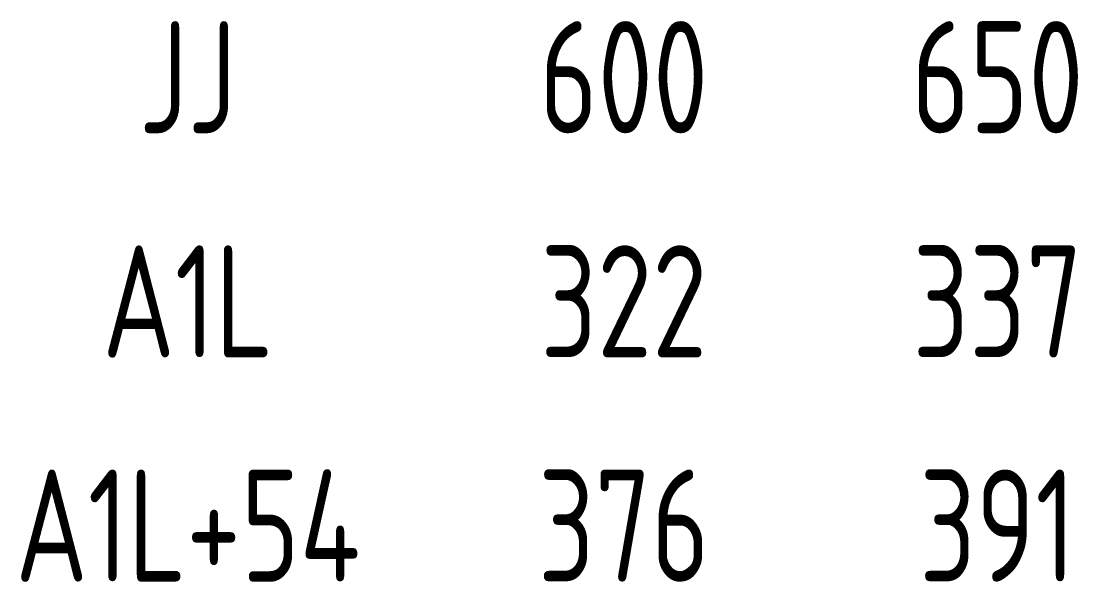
# Model space of a CAD drawing. Header units: inches. Extents: x 14216 to 120088, y -29410 to 23559.
# Drawn here: x 22524.2 to 22778.7, y -27105.2 to -26970.1 of the extents above; entities that cross this region are included whole.
import ezdxf
from ezdxf.enums import TextEntityAlignment as Align

# ---------------------------------------------------------------- set-up
doc = ezdxf.new("R2010")
doc.units = ezdxf.units.IN
doc.header["$LTSCALE"] = 0.3
doc.header["$MEASUREMENT"] = 0
doc.layers.add('2细实线', color=2, linetype='Continuous')
doc.styles.add('HZ', font='isocp2.shx', dxfattribs={"width": 0.7, "bigfont": 'hztxt.shx'})

msp = doc.modelspace()

# ---------------------------------------------------------------- texts
at = {"layer": '2细实线', "style": 'HZ', "width": 0.8}
for s, p in [('JJ', (22564.353, -26983.621)), ('600', (22669.353, -26983.621)), ('650', (22759.353, -26983.621)), ('A1L', (22564.353, -27037.621)), ('322', (22669.353, -27037.621)), ('337', (22759.353, -27037.621)), ('A1L+54', (22564.353, -27091.621)), ('376', (22669.353, -27091.621)), ('391', (22759.353, -27091.621))]:
    msp.add_text(s, height=27, dxfattribs=at).set_placement(p, align=Align.MIDDLE_CENTER)

doc.saveas('drawing.dxf')
